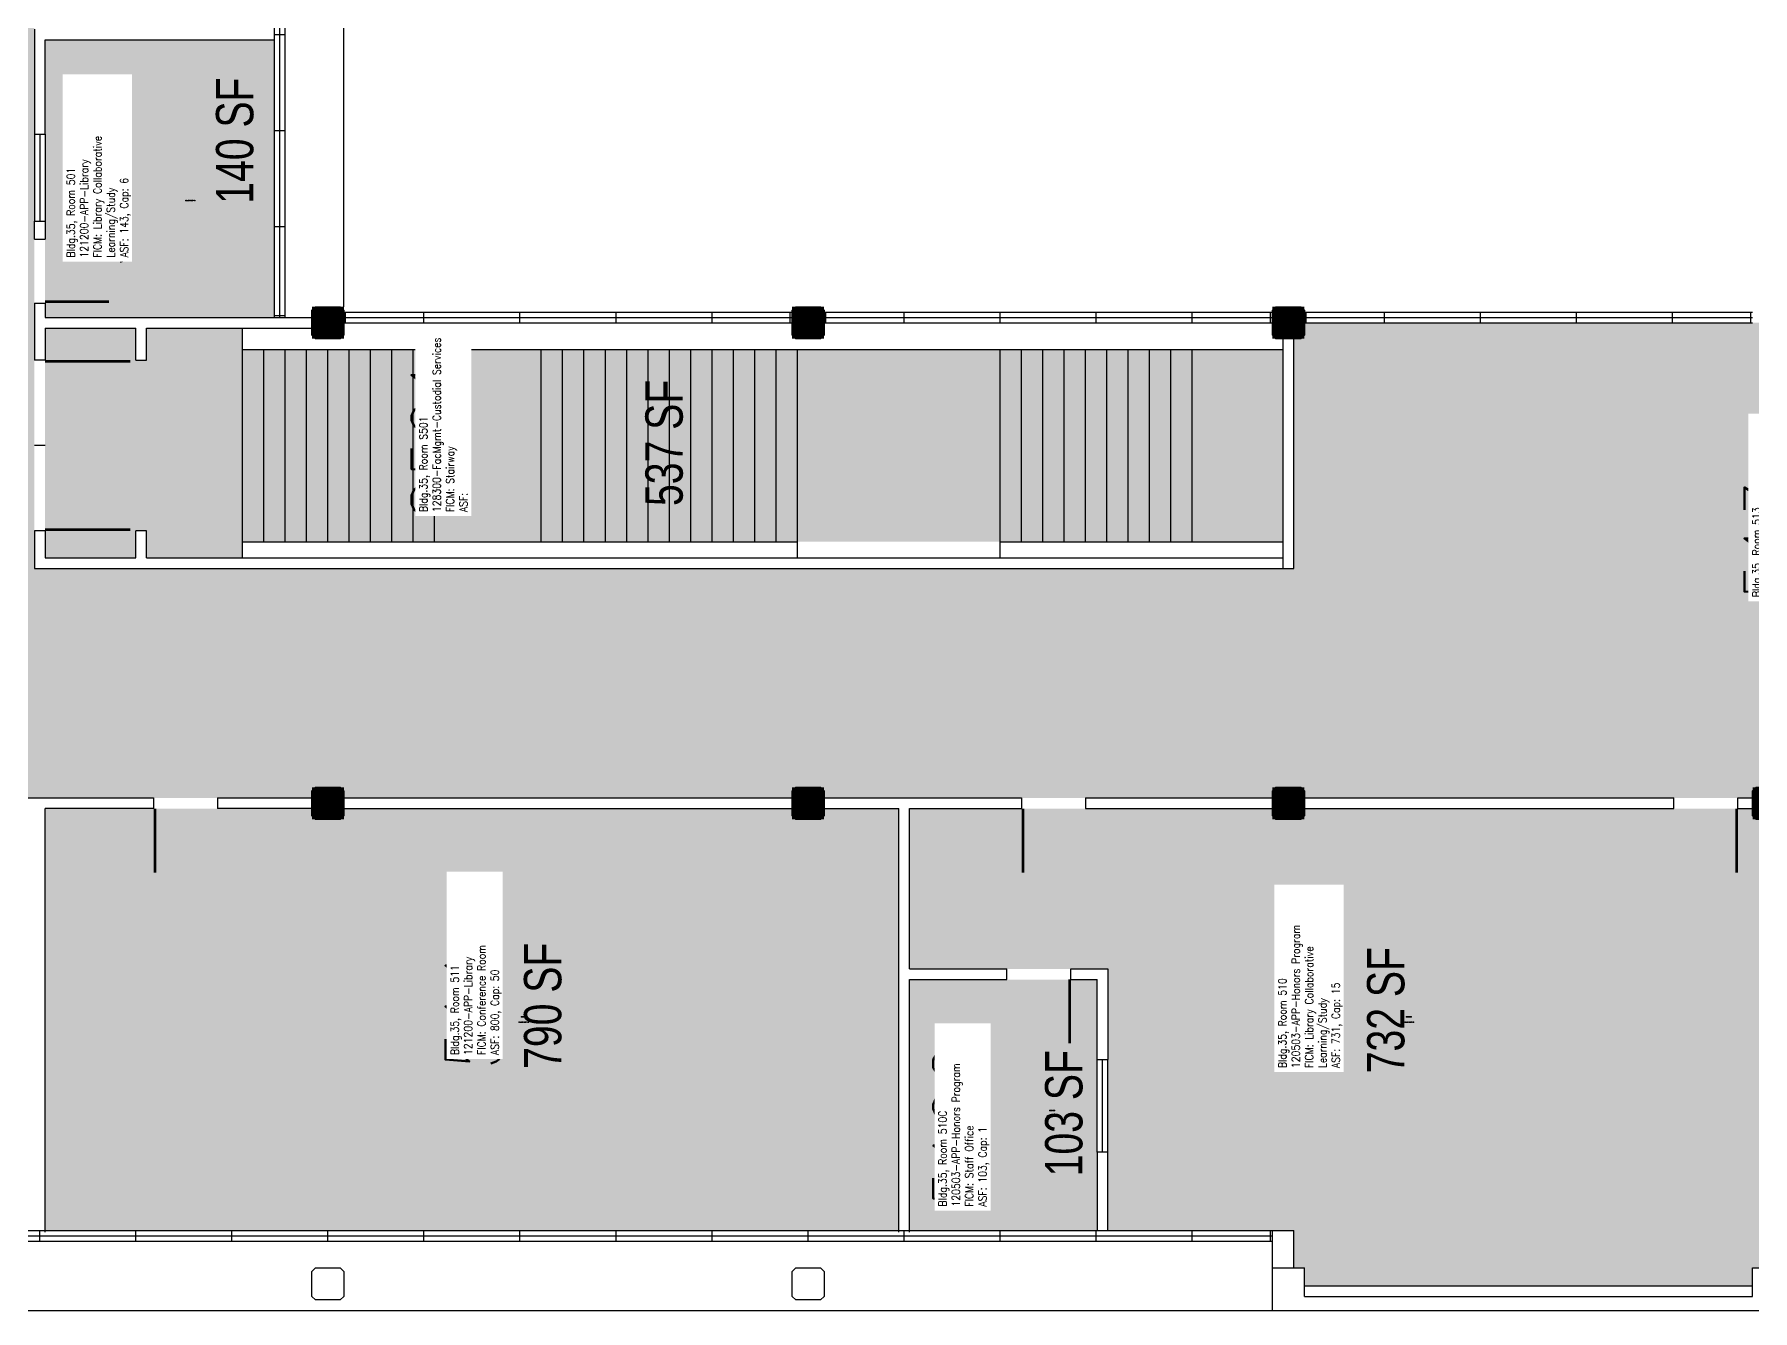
# Model space of a CAD drawing. Header units: inches. Extents: x 0 to 3255, y 0 to 2553.
# Drawn here: x 915 to 1881, y 255 to 972 of the extents above; entities that cross this region are included whole.
import ezdxf
from ezdxf.enums import TextEntityAlignment as Align

# ---------------------------------------------------------------- set-up
doc = ezdxf.new("R2010")
doc.units = ezdxf.units.IN
doc.header["$LTSCALE"] = 10
doc.header["$MEASUREMENT"] = 0
doc.layers.get('0').update_dxf_attribs({"linetype": 'CONTINUOUS'})
for name, color, linetype in [('A-DOOR', 2, 'CONTINUOUS'), ('A-FLOR', 3, 'CONTINUOUS'), ('A-GLAZ', 1, 'CONTINUOUS'), ('A-GLAZ-SILL', 2, 'CONTINUOUS'), ('A-IDEN-CNUM', 7, 'CONTINUOUS'), ('A-IDEN-RNUM', 7, 'CONTINUOUS'), ('A-IDEN-SNUM', 4, 'CONTINUOUS'), ('A-IDEN-VNUM', 4, 'CONTINUOUS'), ('A-ROOF', 2, 'CONTINUOUS'), ('A-SWAL', 5, 'CONTINUOUS'), ('A-WALL', 5, 'CONTINUOUS'), ('A-WALL-PATT', 7, 'CONTINUOUS'), ('AREA-TEXT', 3, 'CONTINUOUS'), ('Rooms-Category-Color', 7, 'CONTINUOUS'), ('Rooms-College-Color', 7, 'CONTINUOUS'), ('Rooms-Department-Color', 7, 'CONTINUOUS'), ('Rooms-Division-Color', 7, 'CONTINUOUS'), ('Rooms-Information', 7, 'CONTINUOUS')]:
    doc.layers.add(name, color=color, linetype=linetype)
doc.styles.add('AREA', font='arial.ttf', dxfattribs={"width": 0.75, "height": 21})
doc.styles.add('ROOMSNUMBER', font='TXT.SHX', dxfattribs={"height": 0.03})
doc.styles.add('ROOMVNUMBER', font='simplex.shx', dxfattribs={"width": 0.85})

# ---------------------------------------------------------------- blocks, each defined once
blk = doc.blocks.new('COL')
at = {"layer": 'A-SWAL'}
blk.add_lwpolyline([(9, 7), (9, -7), (7, -9), (-7, -9), (-9, -7), (-9, 7), (-7, 9), (7, 9)], close=True, dxfattribs=at)
at = {"layer": 'A-WALL-PATT', "const_width": 18}
blk.add_lwpolyline([(0, 9), (0, -9)], dxfattribs=at)

msp = doc.modelspace()

# ---------------------------------------------------------------- hatches: boundary and pattern name
at = {"layer": 'Rooms-Category-Color', "true_color": 0x99d7b2}
for points in [[(810, 1078), (648, 1078), (636, 1078), (590, 1078), (590, 1089), (588, 1089), (552, 1089), (495, 1089), (495, 1078), (489, 1078), (487, 1078), (485, 1078), (449, 1078), (438, 1078), (432, 1078), (402, 1078), (396, 1078), (378, 1078), (378, 1044), (378, 1026), (378, 996), (378, 990), (378, 972), (431, 972), (467, 972), (810, 972), (810, 816.08), (810, 789), (810, 753), (810, 543), (1083, 543), (1185, 543), (1191, 543), (1470, 543), (1506, 543), (1611, 543), (1617, 543), (1629, 543), (1631, 543), (1632, 543), (1667, 543), (1668, 543), (1790, 543), (1826, 543), (1881, 543), (1881, 549), (1899, 549), (1899, 543), (2151, 543), (2151, 549), (2169, 549), (2169, 543), (2421, 543), (2421, 549), (2439, 549), (2439, 543), (2691, 543), (2691, 549), (2700, 549), (2700, 603), (2700, 611), (2700, 613), (2700, 639), (2700, 647), (2700, 648), (2700, 649), (2700, 672), (2700, 678), (2700, 815), (2700, 972), (2700, 1458), (2700, 1620), (2700, 1650), (2568, 1650), (2568, 810), (2460, 810), (2433, 810), (2427, 810), (2352, 810), (2328, 810), (2325, 810), (2322, 810), (2319, 810), (2316, 810), (2223, 810), (2163, 810), (2157, 810), (2055, 810), (2049, 810), (1893, 810), (1887, 810), (1881, 810), (1629, 810), (1623, 810), (1623, 678), (1623, 672), (1617, 672), (1611, 672), (1575, 672), (1509, 672), (1395, 672), (1359, 672), (1350, 672), (1341, 672), (1324.29, 672), (1305, 672), (1185, 672), (1125, 672), (1089, 672), (1077, 672), (1023, 672), (915, 672), (915, 816), (915, 821), (915, 857), (915, 1034), (915, 1070), (915, 1083), (1050, 1083), (1050, 1566), (1050, 1650), (810, 1650), (810, 1461), (810, 1458), (810, 1404), (810, 1368), (810, 1350), (810, 1305.53), (810, 1263.53), (810, 1188.62), (810, 1146.62)], [(921, 821), (921, 857), (921, 969), (1050, 969), (1050, 813), (1023, 813), (921, 813)], [(1887, 531), (1883, 531), (1881, 533), (1881, 537), (1826, 537), (1790, 537), (1785, 537), (1779, 537), (1668, 537), (1667, 537), (1632, 537), (1631, 537), (1629, 537), (1623, 537), (1617, 537), (1611, 537), (1506, 537), (1470, 537), (1407, 537), (1407, 447), (1518.51, 447), (1518.51, 300), (1615, 300), (1623, 300), (1623, 279), (1625, 279), (1629, 279), (1629, 269), (1779, 269), (1785, 269), (1881, 269), (1881, 279), (1887, 279), (1887, 299)]]:
    msp.add_hatch(color=253, dxfattribs=at).paths.add_polyline_path(points)
at = {"layer": 'Rooms-Category-Color', "true_color": 0xadadad}
msp.add_hatch(color=253, dxfattribs=at).paths.add_polyline_path([(972, 807), (921, 807), (921, 678), (972, 678), (972, 693), (978, 693), (978, 678), (1023, 678), (1029, 678), (1032, 678), (1032, 687), (1188, 687), (1344, 687), (1617, 687), (1617, 795), (1324.5, 795), (1032, 795), (1032, 807), (978, 807), (978, 789), (972, 789)])
at = {"layer": 'Rooms-Category-Color', "true_color": 0xfa9ba3}
for points in [[(969, 300), (975, 300), (1077, 300), (1083, 300), (1239, 300), (1245, 300), (1401, 300), (1401, 429), (1401, 435), (1401, 537), (1077, 537), (975, 537), (969, 537), (921, 537), (921, 300)], [(1407, 441), (1512.51, 441), (1512.51, 300), (1407, 300)]]:
    msp.add_hatch(color=241, dxfattribs=at).paths.add_polyline_path(points)
at = {"layer": 'Rooms-College-Color', "true_color": 0xadadad}
for points in [[(810, 1078), (648, 1078), (636, 1078), (590, 1078), (590, 1089), (588, 1089), (552, 1089), (495, 1089), (495, 1078), (489, 1078), (487, 1078), (485, 1078), (449, 1078), (438, 1078), (432, 1078), (402, 1078), (396, 1078), (378, 1078), (378, 1044), (378, 1026), (378, 996), (378, 990), (378, 972), (431, 972), (467, 972), (810, 972), (810, 816.08), (810, 789), (810, 753), (810, 543), (1083, 543), (1185, 543), (1191, 543), (1470, 543), (1506, 543), (1611, 543), (1617, 543), (1629, 543), (1631, 543), (1632, 543), (1667, 543), (1668, 543), (1790, 543), (1826, 543), (1881, 543), (1881, 549), (1899, 549), (1899, 543), (2151, 543), (2151, 549), (2169, 549), (2169, 543), (2421, 543), (2421, 549), (2439, 549), (2439, 543), (2691, 543), (2691, 549), (2700, 549), (2700, 603), (2700, 611), (2700, 613), (2700, 639), (2700, 647), (2700, 648), (2700, 649), (2700, 672), (2700, 678), (2700, 815), (2700, 972), (2700, 1458), (2700, 1620), (2700, 1650), (2568, 1650), (2568, 810), (2460, 810), (2433, 810), (2427, 810), (2352, 810), (2328, 810), (2325, 810), (2322, 810), (2319, 810), (2316, 810), (2223, 810), (2163, 810), (2157, 810), (2055, 810), (2049, 810), (1893, 810), (1887, 810), (1881, 810), (1629, 810), (1623, 810), (1623, 678), (1623, 672), (1617, 672), (1611, 672), (1575, 672), (1509, 672), (1395, 672), (1359, 672), (1350, 672), (1341, 672), (1324.29, 672), (1305, 672), (1185, 672), (1125, 672), (1089, 672), (1077, 672), (1023, 672), (915, 672), (915, 816), (915, 821), (915, 857), (915, 1034), (915, 1070), (915, 1083), (1050, 1083), (1050, 1566), (1050, 1650), (810, 1650), (810, 1461), (810, 1458), (810, 1404), (810, 1368), (810, 1350), (810, 1305.53), (810, 1263.53), (810, 1188.62), (810, 1146.62)], [(972, 807), (921, 807), (921, 678), (972, 678), (972, 693), (978, 693), (978, 678), (1023, 678), (1029, 678), (1032, 678), (1032, 687), (1188, 687), (1344, 687), (1617, 687), (1617, 795), (1324.5, 795), (1032, 795), (1032, 807), (978, 807), (978, 789), (972, 789)]]:
    msp.add_hatch(color=253, dxfattribs=at).paths.add_polyline_path(points)
at = {"layer": 'Rooms-College-Color', "true_color": 0x80bc67}
for points in [[(921, 821), (921, 857), (921, 969), (1050, 969), (1050, 813), (1023, 813), (921, 813)], [(969, 300), (975, 300), (1077, 300), (1083, 300), (1239, 300), (1245, 300), (1401, 300), (1401, 429), (1401, 435), (1401, 537), (1077, 537), (975, 537), (969, 537), (921, 537), (921, 300)], [(1887, 531), (1883, 531), (1881, 533), (1881, 537), (1826, 537), (1790, 537), (1785, 537), (1779, 537), (1668, 537), (1667, 537), (1632, 537), (1631, 537), (1629, 537), (1623, 537), (1617, 537), (1611, 537), (1506, 537), (1470, 537), (1407, 537), (1407, 447), (1518.51, 447), (1518.51, 300), (1615, 300), (1623, 300), (1623, 279), (1625, 279), (1629, 279), (1629, 269), (1779, 269), (1785, 269), (1881, 269), (1881, 279), (1887, 279), (1887, 299)], [(1407, 441), (1512.51, 441), (1512.51, 300), (1407, 300)]]:
    msp.add_hatch(color=83, dxfattribs=at).paths.add_polyline_path(points)
at = {"layer": 'Rooms-Department-Color', "true_color": 0x62f98f}
for points in [[(810, 1078), (648, 1078), (636, 1078), (590, 1078), (590, 1089), (588, 1089), (552, 1089), (495, 1089), (495, 1078), (489, 1078), (487, 1078), (485, 1078), (449, 1078), (438, 1078), (432, 1078), (402, 1078), (396, 1078), (378, 1078), (378, 1044), (378, 1026), (378, 996), (378, 990), (378, 972), (431, 972), (467, 972), (810, 972), (810, 816.08), (810, 789), (810, 753), (810, 543), (1083, 543), (1185, 543), (1191, 543), (1470, 543), (1506, 543), (1611, 543), (1617, 543), (1629, 543), (1631, 543), (1632, 543), (1667, 543), (1668, 543), (1790, 543), (1826, 543), (1881, 543), (1881, 549), (1899, 549), (1899, 543), (2151, 543), (2151, 549), (2169, 549), (2169, 543), (2421, 543), (2421, 549), (2439, 549), (2439, 543), (2691, 543), (2691, 549), (2700, 549), (2700, 603), (2700, 611), (2700, 613), (2700, 639), (2700, 647), (2700, 648), (2700, 649), (2700, 672), (2700, 678), (2700, 815), (2700, 972), (2700, 1458), (2700, 1620), (2700, 1650), (2568, 1650), (2568, 810), (2460, 810), (2433, 810), (2427, 810), (2352, 810), (2328, 810), (2325, 810), (2322, 810), (2319, 810), (2316, 810), (2223, 810), (2163, 810), (2157, 810), (2055, 810), (2049, 810), (1893, 810), (1887, 810), (1881, 810), (1629, 810), (1623, 810), (1623, 678), (1623, 672), (1617, 672), (1611, 672), (1575, 672), (1509, 672), (1395, 672), (1359, 672), (1350, 672), (1341, 672), (1324.29, 672), (1305, 672), (1185, 672), (1125, 672), (1089, 672), (1077, 672), (1023, 672), (915, 672), (915, 816), (915, 821), (915, 857), (915, 1034), (915, 1070), (915, 1083), (1050, 1083), (1050, 1566), (1050, 1650), (810, 1650), (810, 1461), (810, 1458), (810, 1404), (810, 1368), (810, 1350), (810, 1305.53), (810, 1263.53), (810, 1188.62), (810, 1146.62)], [(921, 821), (921, 857), (921, 969), (1050, 969), (1050, 813), (1023, 813), (921, 813)], [(969, 300), (975, 300), (1077, 300), (1083, 300), (1239, 300), (1245, 300), (1401, 300), (1401, 429), (1401, 435), (1401, 537), (1077, 537), (975, 537), (969, 537), (921, 537), (921, 300)], [(1887, 531), (1883, 531), (1881, 533), (1881, 537), (1826, 537), (1790, 537), (1785, 537), (1779, 537), (1668, 537), (1667, 537), (1632, 537), (1631, 537), (1629, 537), (1623, 537), (1617, 537), (1611, 537), (1506, 537), (1470, 537), (1407, 537), (1407, 447), (1518.51, 447), (1518.51, 300), (1615, 300), (1623, 300), (1623, 279), (1625, 279), (1629, 279), (1629, 269), (1779, 269), (1785, 269), (1881, 269), (1881, 279), (1887, 279), (1887, 299)], [(1407, 441), (1512.51, 441), (1512.51, 300), (1407, 300)]]:
    msp.add_hatch(color=91, dxfattribs=at).paths.add_polyline_path(points)
at = {"layer": 'Rooms-Department-Color', "true_color": 0xacacac}
msp.add_hatch(color=253, dxfattribs=at).paths.add_polyline_path([(972, 807), (921, 807), (921, 678), (972, 678), (972, 693), (978, 693), (978, 678), (1023, 678), (1029, 678), (1032, 678), (1032, 687), (1188, 687), (1344, 687), (1617, 687), (1617, 795), (1324.5, 795), (1032, 795), (1032, 807), (978, 807), (978, 789), (972, 789)])
at = {"layer": 'Rooms-Division-Color', "true_color": 0x62f98f}
for points in [[(810, 1078), (648, 1078), (636, 1078), (590, 1078), (590, 1089), (588, 1089), (552, 1089), (495, 1089), (495, 1078), (489, 1078), (487, 1078), (485, 1078), (449, 1078), (438, 1078), (432, 1078), (402, 1078), (396, 1078), (378, 1078), (378, 1044), (378, 1026), (378, 996), (378, 990), (378, 972), (431, 972), (467, 972), (810, 972), (810, 816.08), (810, 789), (810, 753), (810, 543), (1083, 543), (1185, 543), (1191, 543), (1470, 543), (1506, 543), (1611, 543), (1617, 543), (1629, 543), (1631, 543), (1632, 543), (1667, 543), (1668, 543), (1790, 543), (1826, 543), (1881, 543), (1881, 549), (1899, 549), (1899, 543), (2151, 543), (2151, 549), (2169, 549), (2169, 543), (2421, 543), (2421, 549), (2439, 549), (2439, 543), (2691, 543), (2691, 549), (2700, 549), (2700, 603), (2700, 611), (2700, 613), (2700, 639), (2700, 647), (2700, 648), (2700, 649), (2700, 672), (2700, 678), (2700, 815), (2700, 972), (2700, 1458), (2700, 1620), (2700, 1650), (2568, 1650), (2568, 810), (2460, 810), (2433, 810), (2427, 810), (2352, 810), (2328, 810), (2325, 810), (2322, 810), (2319, 810), (2316, 810), (2223, 810), (2163, 810), (2157, 810), (2055, 810), (2049, 810), (1893, 810), (1887, 810), (1881, 810), (1629, 810), (1623, 810), (1623, 678), (1623, 672), (1617, 672), (1611, 672), (1575, 672), (1509, 672), (1395, 672), (1359, 672), (1350, 672), (1341, 672), (1324.29, 672), (1305, 672), (1185, 672), (1125, 672), (1089, 672), (1077, 672), (1023, 672), (915, 672), (915, 816), (915, 821), (915, 857), (915, 1034), (915, 1070), (915, 1083), (1050, 1083), (1050, 1566), (1050, 1650), (810, 1650), (810, 1461), (810, 1458), (810, 1404), (810, 1368), (810, 1350), (810, 1305.53), (810, 1263.53), (810, 1188.62), (810, 1146.62)], [(921, 821), (921, 857), (921, 969), (1050, 969), (1050, 813), (1023, 813), (921, 813)], [(969, 300), (975, 300), (1077, 300), (1083, 300), (1239, 300), (1245, 300), (1401, 300), (1401, 429), (1401, 435), (1401, 537), (1077, 537), (975, 537), (969, 537), (921, 537), (921, 300)], [(1887, 531), (1883, 531), (1881, 533), (1881, 537), (1826, 537), (1790, 537), (1785, 537), (1779, 537), (1668, 537), (1667, 537), (1632, 537), (1631, 537), (1629, 537), (1623, 537), (1617, 537), (1611, 537), (1506, 537), (1470, 537), (1407, 537), (1407, 447), (1518.51, 447), (1518.51, 300), (1615, 300), (1623, 300), (1623, 279), (1625, 279), (1629, 279), (1629, 269), (1779, 269), (1785, 269), (1881, 269), (1881, 279), (1887, 279), (1887, 299)], [(1407, 441), (1512.51, 441), (1512.51, 300), (1407, 300)]]:
    msp.add_hatch(color=91, dxfattribs=at).paths.add_polyline_path(points)
at = {"layer": 'Rooms-Division-Color', "true_color": 0xadadad}
msp.add_hatch(color=253, dxfattribs=at).paths.add_polyline_path([(972, 807), (921, 807), (921, 678), (972, 678), (972, 693), (978, 693), (978, 678), (1023, 678), (1029, 678), (1032, 678), (1032, 687), (1188, 687), (1344, 687), (1617, 687), (1617, 795), (1324.5, 795), (1032, 795), (1032, 807), (978, 807), (978, 789), (972, 789)])

# ---------------------------------------------------------------- linework, layer by layer
at = {"layer": 'A-DOOR'}
for points in [[(921, 821.75, 1.5, 1.5, 0), (957, 821.75, 0, 0, 0), (957, 822.5, 0, 0, 0.414214), (919.5, 857, 0, 0, 0.414214)], [(921, 788.25, 1.5, 1.5, 0), (969, 788.25, 0, 0, 0), (969, 787.5, 0, 0, -0.414214), (919.5, 741, 0, 0, -0.414214)], [(921, 693.75, 1.5, 1.5, 0), (969, 693.75, 0, 0, 0), (969, 694.5, 0, 0, 0.414214), (919.5, 741, 0, 0, 0.414214)], [(982.75, 537, 1.5, 1.5, 0), (982.75, 501, 0, 0, 0), (983.5, 501, 0, 0, 0.414214), (1018, 538.5, 0, 0, 0.414214)], [(1470.75, 537, 1.5, 1.5, 0), (1470.75, 501, 0, 0, 0), (1471.5, 501, 0, 0, 0.414214), (1506, 538.5, 0, 0, 0.414214)], [(1871.94, 537, 1.5, 1.5, 0), (1871.94, 501, 0, 0, 0), (1871.19, 501, 0, 0, -0.402069), (1836.66, 537, 0, 0, -0.414214)], [(1497.01, 441.15, 1.5, 1.5, 0), (1497.01, 405.15, 0, 0, 0), (1496.26, 405.15, 0, 0, -0.402069), (1461.73, 441.15, 0, 0, -0.414214)]]:
    msp.add_lwpolyline(points, format="xyseb", dxfattribs=at)
at = {"layer": 'A-FLOR'}
for p, q in [((1032, 687), (1032, 795)), ((1044, 687), (1044, 795)), ((1056, 687), (1056, 795)), ((1068, 687), (1068, 795)), ((1080, 687), (1080, 795)), ((1092, 687), (1092, 795)), ((1104, 687), (1104, 795)), ((1116, 687), (1116, 795)), ((1128, 687), (1128, 795)), ((1140, 687), (1140, 795)), ((1200, 687), (1200, 795)), ((1212, 687), (1212, 795)), ((1224, 687), (1224, 795)), ((1236, 687), (1236, 795)), ((1248, 687), (1248, 795)), ((1260, 687), (1260, 795)), ((1272, 687), (1272, 795)), ((1284, 687), (1284, 795)), ((1296, 687), (1296, 795)), ((1308, 687), (1308, 795)), ((1320, 687), (1320, 795)), ((1332, 687), (1332, 795)), ((1344, 687), (1344, 795)), ((1458, 687), (1458, 795)), ((1470, 687), (1470, 795)), ((1482, 687), (1482, 795)), ((1494, 687), (1494, 795)), ((1506, 687), (1506, 795)), ((1518, 687), (1518, 795)), ((1530, 687), (1530, 795)), ((1542, 687), (1542, 795)), ((1554, 687), (1554, 795)), ((1566, 687), (1566, 795))]:
    msp.add_line(p, q, dxfattribs=at)
at = {"layer": 'A-GLAZ'}
for p, q in [((1053, 813), (1053, 1647)), ((1050, 972), (1056, 972)), ((1050, 918), (1056, 918)), ((918, 916), (918, 867)), ((1050, 864), (1056, 864)), ((1050, 814), (1056, 814)), ((1089, 813), (1341, 813)), ((1090, 810), (1090, 816)), ((1134, 810), (1134, 816)), ((1188, 810), (1188, 816)), ((1242, 810), (1242, 816)), ((1296, 810), (1296, 816)), ((1340, 810), (1340, 816)), ((1359, 813), (1611, 813)), ((1360, 810), (1360, 816)), ((1404, 810), (1404, 816)), ((1458, 810), (1458, 816)), ((1512, 810), (1512, 816)), ((1566, 810), (1566, 816)), ((1610, 810), (1610, 816)), ((1629, 813), (1881, 813)), ((1630, 810), (1630, 816)), ((1674, 810), (1674, 816)), ((1728, 810), (1728, 816)), ((1782, 810), (1782, 816)), ((1836, 810), (1836, 816)), ((1880, 810), (1880, 816)), ((1515.51, 344), (1515.51, 396)), ((918, 294), (918, 300)), ((972, 294), (972, 300)), ((1026, 294), (1026, 300)), ((1080, 294), (1080, 300)), ((1134, 294), (1134, 300)), ((1188, 294), (1188, 300)), ((1242, 294), (1242, 300)), ((1296, 294), (1296, 300)), ((1350, 294), (1350, 300)), ((1404, 294), (1404, 300)), ((1458, 294), (1458, 300)), ((1512, 294), (1512, 300)), ((1566, 294), (1566, 300)), ((1610, 294), (1610, 300)), ((819, 297), (1611, 297))]:
    msp.add_line(p, q, dxfattribs=at)
at = {"layer": 'A-GLAZ-SILL'}
for p, q in [((1050, 813), (1050, 1650)), ((1056, 813), (1056, 1644)), ((915, 916), (915, 867)), ((921, 916), (921, 867)), ((1089, 816), (1341, 816)), ((1359, 816), (1611, 816)), ((1629, 816), (1881, 816)), ((1089, 810), (1341, 810)), ((1359, 810), (1611, 810)), ((1629, 810), (1881, 810)), ((1512.51, 344), (1512.51, 396)), ((1518.51, 344), (1518.51, 396)), ((819, 300), (1611, 300)), ((819, 294), (1611, 294))]:
    msp.add_line(p, q, dxfattribs=at)
at = {"layer": 'A-ROOF'}
for p, q in [((1089, 819), (1089, 1645)), ((810, 255), (1611, 255))]:
    msp.add_line(p, q, dxfattribs=at)
at = {"layer": 'A-WALL'}
for p, q in [((915, 975), (915, 916)), ((921, 969), (1050, 969)), ((921, 916), (921, 969)), ((915, 916), (921, 916)), ((915, 857), (915, 867)), ((915, 867), (921, 867)), ((921, 867), (921, 857.03)), ((915, 857), (921, 857)), ((915, 821), (921, 821)), ((915, 821), (915, 789)), ((921, 821), (921, 813)), ((921, 813), (1071, 813)), ((921, 807), (972, 807)), ((921, 807), (921, 789)), ((972, 789), (972, 807)), ((978, 807), (1071, 807)), ((978, 789), (978, 807)), ((1032, 795), (1032, 807)), ((1032, 795), (1617, 795)), ((1617, 672), (1617, 801)), ((1623, 672), (1623, 801)), ((921, 789), (915, 789)), ((972, 789), (978, 789)), ((921, 741), (915, 741)), ((921, 693), (915, 693)), ((915, 693), (915, 672)), ((921, 693), (921, 678)), ((978, 693), (972, 693)), ((972, 678), (972, 693)), ((978, 678), (978, 693)), ((1032, 687), (1344, 687)), ((1032, 678), (1032, 687)), ((1344, 678), (1344, 687)), ((1458, 687), (1617, 687)), ((1458, 678), (1458, 687)), ((921, 678), (972, 678)), ((978, 678), (1617, 678)), ((1458, 678), (1617, 678)), ((915, 672), (1617, 672)), ((1617, 672), (1623, 672)), ((859, 543), (982, 543)), ((982, 543), (982, 537)), ((1018, 543), (1018, 537)), ((1018, 543), (1071, 543)), ((1089, 543), (1341, 543)), ((1359, 543), (1470, 543)), ((1470, 543), (1470, 537)), ((1506, 543), (1506, 537)), ((1506, 543), (1611, 543)), ((1629, 543), (1836.69, 543)), ((1836.69, 537), (1836.69, 543)), ((1872.69, 537), (1872.69, 543)), ((1872.69, 543), (1881, 543)), ((921, 299), (921, 537)), ((982, 537), (921, 537)), ((1071, 537), (1018, 537)), ((1089, 537), (1341, 537)), ((1359, 537), (1401, 537)), ((1401, 299), (1401, 537)), ((1407, 537), (1470, 537)), ((1407, 447), (1407, 537)), ((1506, 537), (1611, 537)), ((1629, 537), (1836.69, 537)), ((1872.69, 537), (1881, 537)), ((1407, 447), (1461.76, 447)), ((1461.76, 441), (1461.76, 447)), ((1497.76, 441), (1497.76, 447)), ((1497.76, 447), (1518.51, 447)), ((1518.51, 447), (1518.51, 396)), ((1407, 299), (1407, 441)), ((1407, 441), (1461.76, 441)), ((1497.76, 441), (1512.51, 441)), ((1512.51, 396), (1512.51, 441)), ((1512.51, 396), (1518.51, 396)), ((1518.51, 344), (1512.51, 344)), ((1512.51, 344), (1512.51, 300)), ((1518.51, 300), (1518.51, 344)), ((1611, 300), (1623, 300)), ((1611, 279), (1611, 300)), ((1623, 279), (1623, 300)), ((1611, 279), (1629, 279)), ((1611, 255), (1611, 279)), ((1629, 263), (1629, 279)), ((1881, 279), (1899, 279)), ((1881, 263), (1881, 279)), ((1629, 269), (1881, 269)), ((1629, 263), (1881, 263)), ((1611, 255), (1899, 255))]:
    msp.add_line(p, q, dxfattribs=at)
for points in [[(1089, 277), (1089, 263), (1087, 261), (1073, 261), (1071, 263), (1071, 277), (1073, 279), (1087, 279)], [(1359, 277), (1359, 263), (1357, 261), (1343, 261), (1341, 263), (1341, 277), (1343, 279), (1357, 279)]]:
    msp.add_lwpolyline(points, close=True, dxfattribs=at)

# ---------------------------------------------------------------- block references
at = {"xscale": 0.9999999962747097, "yscale": 0.9999999962747097, "zscale": 0.9999999962747097}
for p in [(1080, 810), (1350, 810), (1620, 810), (1080, 540), (1350, 540), (1620, 540), (1890, 540)]:
    msp.add_blockref('COL', p, dxfattribs=at)

# ---------------------------------------------------------------- texts
at = {"layer": 'A-IDEN-CNUM', "style": 'ROOMSNUMBER'}
for s, p in [('CAD #035-0_0501-00', (1002.68, 878.63)), ('CAD #035-0_0511-00', (1190.09, 417.04)), ('CAD #035-0_0510-00', (1687.78, 417.04)), ('CAD #035-0_0510-0C', (1487.19, 364.39))]:
    msp.add_text(s, height=0.36, rotation=360, dxfattribs=at).set_placement(p, align=Align.MIDDLE_CENTER)
msp.add_text('CAD #035-0_S501-00', height=0.36, rotation=360, dxfattribs=at).set_placement((1145.65, 748.16), align=Align.MIDDLE)
at = {"layer": 'A-IDEN-RNUM', "style": 'ROOMSNUMBER'}
for s, p in [('0501-00', (953.47, 875.28)), ('0511-00', (1190.09, 420.04)), ('0510-00', (1687.78, 420.04)), ('0510-C0', (1487.19, 367.39))]:
    msp.add_text(s, height=0.36, rotation=360, dxfattribs=at).set_placement(p, align=Align.MIDDLE_CENTER)
msp.add_text('S501-00', height=0.36, rotation=360, dxfattribs=at).set_placement((1145.65, 751.16), align=Align.MIDDLE)
at = {"layer": 'A-IDEN-SNUM', "style": 'ROOMSNUMBER'}
for s, p in [('0350050100', (953.47, 875.28)), ('0350051100', (1190.09, 420.04)), ('0350051000', (1687.78, 420.04)), ('03500510C0', (1487.19, 367.39))]:
    msp.add_text(s, height=0.36, rotation=360, dxfattribs=at).set_placement(p, align=Align.MIDDLE_CENTER)
msp.add_text('0350S50100', height=0.36, rotation=360, dxfattribs=at).set_placement((1145.65, 751.16), align=Align.MIDDLE)
at = {"layer": 'A-IDEN-VNUM', "style": 'ROOMVNUMBER', "width": 0.85}
for s, p in [('501', (953.47, 875.28)), ('S501', (1142.69, 745.02)), ('510', (1634.63, 423.12)), ('511', (1161.86, 424.74)), ('510C', (1436.1, 358.68))]:
    msp.add_text(s, height=31.5, rotation=90, dxfattribs=at).set_placement(p, align=Align.MIDDLE_CENTER)
msp.add_text('513', height=31.5, rotation=90, dxfattribs=at).set_placement((1892.14, 687.65), align=Align.MIDDLE)
at = {"layer": 'AREA-TEXT', "style": 'AREA', "width": 0.75}
for s, p in [('140 SF', (1027.6, 912.31)), ('537 SF', (1269, 742.5)), ('790 SF', (1200.76, 426.26)), ('732 SF', (1674.73, 423.79)), ('103 SF', (1493.72, 365.9))]:
    msp.add_text(s, height=21, rotation=90, dxfattribs=at).set_placement(p, align=Align.MIDDLE_CENTER)

# ---------------------------------------------------------------- next in the draw order: texts
at = {"layer": 'Rooms-Information', "char_height": 4.5, "width": 100.8, "attachment_point": 7, "rotation": 90, "style": 'ROOMVNUMBER', "bg_fill": 3, "box_fill_scale": 1.5, "bg_fill_color": 256, "bg_fill_true_color": 13158600, "bg_fill_transparency": 0}
for s, insert in [('Bldg.35, Room 501^M^J121200-APP-Library^M^JFICM: Library Collaborative Learning/Study^M^JASF: 143, Cap: 6', (969.22, 846.59)), ('Bldg.35, Room S501^M^J128300-FacMgmt-Custodial Services^M^JFICM: Stairway^M^JASF: ', (1158.44, 703.59)), ('Bldg.35, Room 513^M^J121200-APP-Library^M^JFICM: Library Carrel^M^JASF: ', (1907.89, 655.78)), ('Bldg.35, Room 511^M^J121200-APP-Library^M^JFICM: Conference Room^M^JASF: 800, Cap: 50', (1177.61, 398.6)), ('Bldg.35, Room 510^M^J120503-APP-Honors Program^M^JFICM: Library Collaborative Learning/Study^M^JASF: 731, Cap: 15', (1650.38, 391.24)), ('Bldg.35, Room 510C^M^J120503-APP-Honors Program^M^JFICM: Staff Office^M^JASF: 103, Cap: 1', (1451.85, 313.42))]:
    msp.add_mtext(s, dxfattribs=dict(at, insert=insert))

doc.saveas('drawing.dxf')
